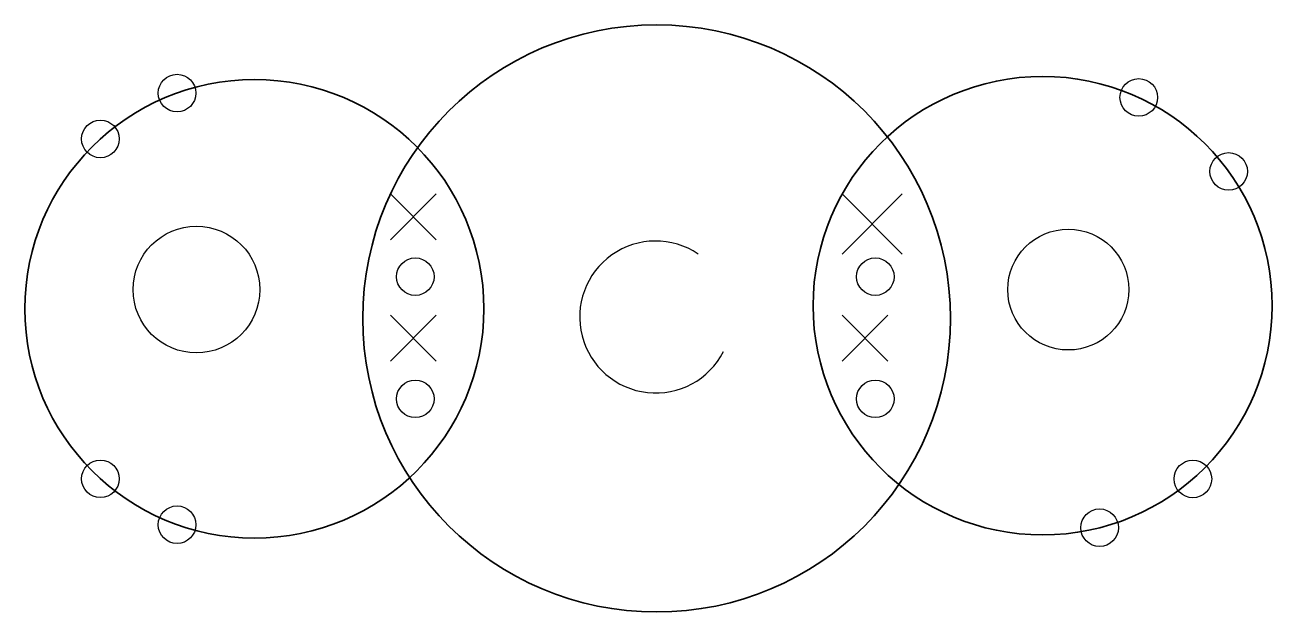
# Model space of a CAD drawing. Header units: millimetres. Extents: x 79 to 183, y 97 to 145.
import ezdxf

# ---------------------------------------------------------------- set-up
doc = ezdxf.new("R2010")
doc.units = ezdxf.units.MM

msp = doc.modelspace()

# ---------------------------------------------------------------- linework, layer by layer
at = {"color": 7, "linetype": 'Continuous', "lineweight": 25}
for p, q in [((109.34, 131.24), (113.14, 127.44)), ((113.14, 131.24), (109.34, 127.44)), ((146.82, 131.24), (151.82, 126.24)), ((151.82, 131.24), (146.82, 126.24)), ((109.34, 121.16), (113.14, 117.36)), ((113.14, 121.16), (109.34, 117.36)), ((146.82, 121.16), (150.62, 117.36)), ((150.62, 121.16), (146.82, 117.36))]:
    msp.add_line(p, q, dxfattribs=at)
at = {"color": 7, "linetype": 'Continuous', "lineweight": 35}
for centre, radius in [((131.43, 120.9), 24.38), ((98.06, 121.7), 19.04), ((163.46, 121.96), 19.04)]:
    msp.add_circle(centre, radius, dxfattribs=at)
at = {"color": 7, "linetype": 'Continuous', "lineweight": 25}
for centre, radius in [((91.64, 139.62), 1.56), ((171.44, 139.26), 1.56), ((85.28, 135.81), 1.56), ((178.9, 133.11), 1.56), ((93.25, 123.3), 5.26), ((165.59, 123.3), 5.02), ((111.41, 124.37), 1.56), ((149.58, 124.37), 1.56), ((111.41, 114.22), 1.56), ((149.58, 114.22), 1.56), ((85.28, 107.58), 1.56), ((175.93, 107.57), 1.56), ((91.64, 103.77), 1.56), ((168.19, 103.52), 1.56)]:
    msp.add_circle(centre, radius, dxfattribs=at)
msp.add_arc((131.36, 121.02), 6.31, 55.9577, 332.9693, dxfattribs=at)

doc.saveas('drawing.dxf')
